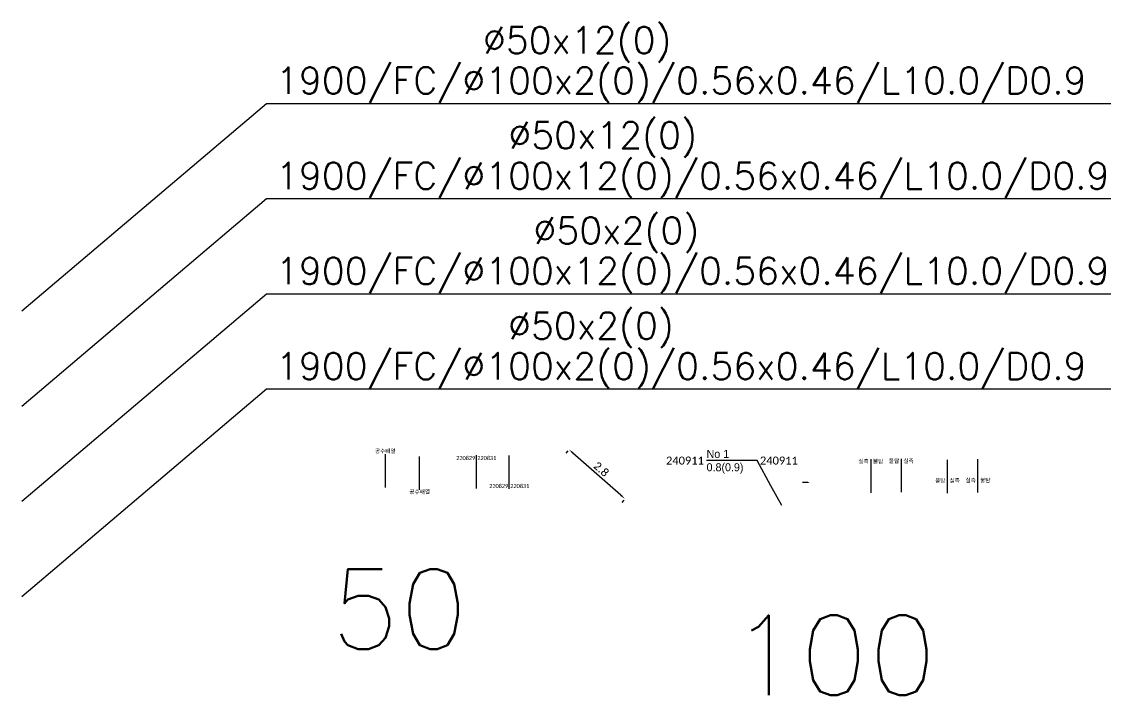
# Model space of a CAD drawing. Extents: x 195598 to 195766, y 493336 to 493776.
# Drawn here: x 195615.41 to 195656.04, y 493751.23 to 493776.48 of the extents above; entities that cross this region are included whole.
import ezdxf
from ezdxf.enums import TextEntityAlignment as Align

# ---------------------------------------------------------------- set-up
doc = ezdxf.new("R2010")
doc.units = 0
doc.header["$LTSCALE"] = 0.5
doc.header["$MEASUREMENT"] = 0
doc.header["$PDMODE"] = 66
doc.header["$PDSIZE"] = 1
for name, color, linetype in [('_CHANGE', 2, 'Continuous'), ('_사진방향', 6, 'Continuous'), ('SD910', 7, 'Continuous'), ('SD911', 7, 'Continuous'), ('SD983', 7, 'Continuous'), ('측점_DATE', 2, 'Continuous'), ('측점_DIM(보조)', 2, 'Continuous'), ('측점_DIM_L', 4, 'Continuous'), ('측점_DIM_인출', 7, 'Continuous'), ('측점_번호', 7, 'Continuous'), ('측점_이격', 7, 'Continuous')]:
    doc.layers.add(name, color=color, linetype=linetype)
doc.styles.add('GG', font='NGULIM.TTF')
doc.styles.add('GHS', font='romans', dxfattribs={"bigfont": 'ghs'})
doc.styles.add('Legend', font='calibri.ttf')
doc.styles.add('NGSW', font='romans.shx', dxfattribs={"bigfont": 'ngsw.shx'})
doc.dimstyles.new('DIM', dxfattribs={"dimtxt": 0.5, "dimasz": 0.2, "dimexe": 0.18, "dimexo": 0.0625, "dimgap": 0.09, "dimtad": 1, "dimdec": 1, "dimzin": 0, "dimdsep": 46, "dimtxsty": 'Legend', "dimcen": 0.09, "dimclrd": 256, "dimclre": 256, "dimclrt": 256, "dimadec": 0, "dimazin": 0, "dimtfac": 1, "dimtdec": 1, "dimtofl": 0, "dimtmove": 0, "dimatfit": 3, "dimfxl": 1, "dimtolj": 1, "dimtzin": 0, "dimlwd": -1, "dimlwe": -1, "dimarcsym": 0})

# ---------------------------------------------------------------- blocks, each defined once
blk = doc.blocks.new('*D16')
at = {"layer": 'Defpoints', "color": 0, "transparency": 16777216}
for p in [(195635.932, 493760.443), (195635.932, 493760.443), (195638.028, 493758.596)]:
    blk.add_point(p, dxfattribs=at)
at = {"layer": '측점_DIM(보조)', "transparency": 16777216}
for p, q in [((195635.891, 493760.396), (195635.813, 493760.307)), ((195637.878, 493758.728), (195636.082, 493760.31)), ((195637.987, 493758.549), (195637.909, 493758.46))]:
    blk.add_line(p, q, dxfattribs=at)
for points in [[(195636.104, 493760.335), (195636.06, 493760.285), (195635.932, 493760.443)], [(195637.9, 493758.753), (195637.856, 493758.703), (195638.028, 493758.596)]]:
    blk.add_solid(points, dxfattribs=at)
at = {"layer": '측점_DIM(보조)', "transparency": 16777216, "insert": (195637.141, 493759.702), "char_height": 0.3, "attachment_point": 5, "rotation": 318.6134, "style": 'Legend'}
blk.add_mtext('\\A1;2.8', dxfattribs=at)
blk = doc.blocks.new('_사진방향')
at = {"layer": '_사진방향'}
blk.add_lwpolyline([(0, 0, 0.5, 0.5, 0), (1.61, 0, 0.9, 0, 0), (2.67, 0, 0, 0, 0)], format="xyseb", dxfattribs=at)

msp = doc.modelspace()

# ---------------------------------------------------------------- linework, layer by layer
at = {"layer": '_CHANGE'}
for points in [[(195628.545, 493759.995, 0, 0.05, 0), (195628.675, 493759.995, 0, 0, 0), (195629.415, 493759.995, 0.05, 0, 0), (195629.545, 493759.995, 0, 0, 0)], [(195631.956, 493759.957, 0, 0.05, 0), (195632.086, 493759.957, 0, 0, 0), (195632.826, 493759.957, 0.05, 0, 0), (195632.956, 493759.957, 0, 0, 0)], [(195646.748, 493759.804, 0, 0.05, 0), (195646.878, 493759.804, 0, 0, 0), (195647.618, 493759.804, 0.05, 0, 0), (195647.748, 493759.804, 0, 0, 0)], [(195647.892, 493759.819, 0, 0.05, 0), (195648.021, 493759.819, 0, 0, 0), (195648.762, 493759.819, 0.05, 0, 0), (195648.892, 493759.819, 0, 0, 0)], [(195630.831, 493759.203, 0, 0.05, 0), (195630.701, 493759.203, 0, 0, 0), (195629.961, 493759.203, 0.05, 0, 0), (195629.831, 493759.203, 0, 0, 0)], [(195633.192, 493759.234, 0, 0.05, 0), (195633.322, 493759.234, 0, 0, 0), (195634.063, 493759.234, 0.05, 0, 0), (195634.192, 493759.234, 0, 0, 0)], [(195650.62, 493759.08, 0, 0.05, 0), (195650.491, 493759.08, 0, 0, 0), (195649.75, 493759.08, 0.05, 0, 0), (195649.62, 493759.08, 0, 0, 0)], [(195651.764, 493759.095, 0, 0.05, 0), (195651.634, 493759.095, 0, 0, 0), (195650.894, 493759.095, 0.05, 0, 0), (195650.764, 493759.095, 0, 0, 0)]]:
    msp.add_lwpolyline(points, format="xyseb", dxfattribs=at)
for points in [[(195629.045, 493760.265), (195629.045, 493759.015)], [(195630.331, 493758.933), (195630.331, 493760.183)], [(195632.456, 493760.227), (195632.456, 493758.977)], [(195633.692, 493758.964), (195633.692, 493760.214)], [(195647.248, 493760.074), (195647.248, 493758.824)], [(195648.392, 493760.089), (195648.392, 493758.839)], [(195650.12, 493758.81), (195650.12, 493760.06)], [(195651.264, 493758.825), (195651.264, 493760.075)]]:
    msp.add_lwpolyline(points, dxfattribs=at)
at = {"layer": 'SD911'}
for points in [[(195615.413, 493765.637), (195624.597, 493773.416), (195659.808, 493773.416)], [(195615.413, 493762.069), (195624.597, 493769.848), (195659.808, 493769.848)], [(195615.413, 493758.501), (195624.597, 493766.28), (195659.808, 493766.28)], [(195615.413, 493754.933), (195624.597, 493762.712), (195659.745, 493762.712)]]:
    msp.add_lwpolyline(points, dxfattribs=at)
at = {"layer": '측점_DIM_L'}
msp.add_lwpolyline([(195643.917, 493758.341), (195643.501, 493759.085)], dxfattribs=at)
at = {"layer": '측점_DIM_인출'}
msp.add_lwpolyline([(195643.501, 493759.085), (195642.991, 493760.027), (195641.091, 493760.027)], dxfattribs=at)

# ---------------------------------------------------------------- block references
at = {"layer": '_사진방향', "xscale": 0.1, "yscale": 0.1, "zscale": 0.1}
msp.add_blockref('_사진방향', (195644.68, 493759.206), dxfattribs=at)

# ---------------------------------------------------------------- texts
at = {"layer": '_CHANGE', "style": 'Legend'}
msp.add_text('공수배열', height=0.15, dxfattribs=at).set_placement((195629.045, 493760.265), align=Align.BOTTOM_CENTER)
for p in [(195632.416, 493760.047), (195633.653, 493758.998)]:
    msp.add_text('220829', height=0.15, dxfattribs=at).set_placement(p, align=Align.RIGHT)
for p in [(195632.496, 493760.047), (195633.732, 493758.998)]:
    msp.add_text('220831', height=0.15, dxfattribs=at).set_placement(p)
for s, p in [('실측', (195647.168, 493759.881)), ('불탐', (195648.312, 493759.897)), ('불탐', (195650.041, 493759.157)), ('실측', (195651.184, 493759.173))]:
    msp.add_text(s, height=0.15, dxfattribs=at).set_placement(p, align=Align.BOTTOM_RIGHT)
for s, p in [('불탐', (195647.328, 493759.881)), ('실측', (195648.471, 493759.897)), ('실측', (195650.2, 493759.157)), ('불탐', (195651.344, 493759.173))]:
    msp.add_text(s, height=0.15, dxfattribs=at).set_placement(p, align=Align.BOTTOM_LEFT)
msp.add_text('공수배열', height=0.15, dxfattribs=at).set_placement((195630.331, 493758.933), align=Align.TOP_CENTER)
at = {"layer": 'SD910', "style": 'NGSW'}
for s, p in [('%%C50x12(0)', (195632.705, 493775.286)), ('1900/FC/%%C100x2(0)/0.56x0.46/L10.0/D0.9', (195624.951, 493773.77)), ('%%C50x12(0)', (195633.662, 493771.718)), ('1900/FC/%%C100x12(0)/0.56x0.46/L10.0/D0.9', (195624.951, 493770.202)), ('%%C50x2(0)', (195634.604, 493768.15)), ('1900/FC/%%C100x12(0)/0.56x0.46/L10.0/D0.9', (195624.951, 493766.634)), ('%%C50x2(0)', (195633.65, 493764.582)), ('1900/FC/%%C100x2(0)/0.56x0.46/L10.0/D0.9', (195624.951, 493763.066))]:
    msp.add_text(s, height=1, dxfattribs=at).set_placement(p)
at = {"layer": 'SD983', "style": 'GHS'}
for s, p in [('50', (195627.002, 493752.961)), ('100', (195642.005, 493751.229))]:
    msp.add_text(s, height=3, dxfattribs=at).set_placement(p)
at = {"layer": '측점_DATE', "style": 'Legend'}
msp.add_text('240911', height=0.3, dxfattribs=at).set_placement((195640.991, 493760.027), align=Align.MIDDLE_RIGHT)
msp.add_text('240911', height=0.3, dxfattribs=at).set_placement((195643.091, 493760.027), align=Align.MIDDLE_LEFT)
at = {"layer": '측점_번호', "style": 'GG'}
msp.add_text('No 1', height=0.3, dxfattribs=at).set_placement((195641.091, 493760.127))
at = {"layer": '측점_이격', "style": 'GG'}
msp.add_text('0.8(0.9)', height=0.3, dxfattribs=at).set_placement((195641.091, 493759.627))

# ---------------------------------------------------------------- dimensions: what is measured, and where the dimension line sits
at = {"layer": '측점_DIM(보조)'}
dim = msp.add_aligned_dim(p1=(195638.028, 493758.596), p2=(195635.932, 493760.443), distance=0, dimstyle='DIM', override={"dimtxt": 0.3}, dxfattribs=at)
dim.commit()
dim.dimension.update_dxf_attribs({"geometry": '*D16', "text_midpoint": (195637.141, 493759.702)})

doc.saveas('drawing.dxf')
